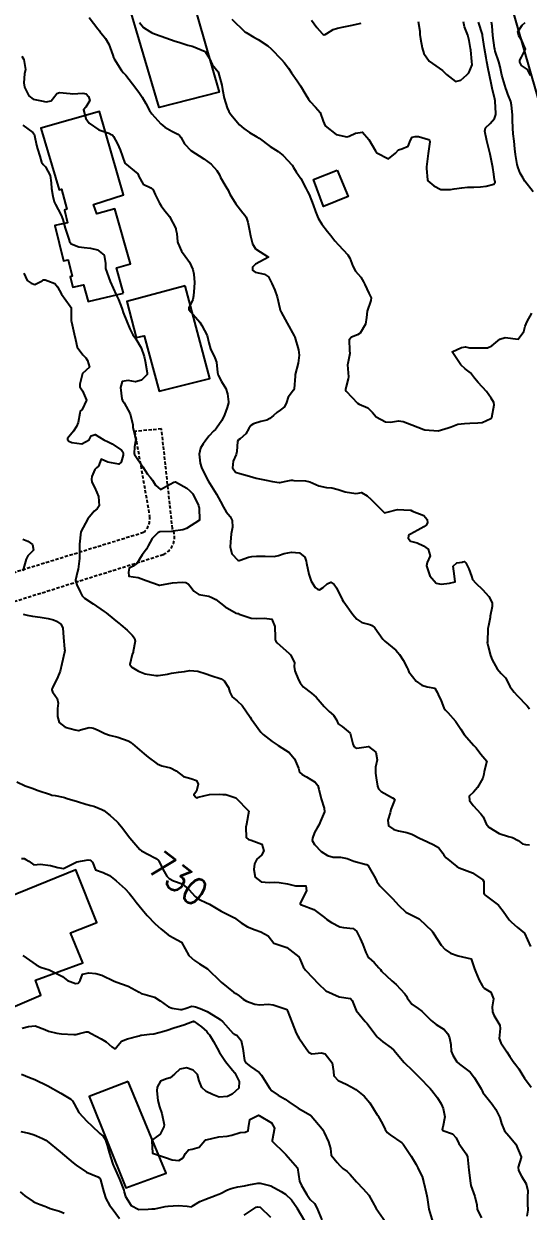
# Model space of a CAD drawing. Header units: metres. Extents: x 292545 to 299085, y 7450245 to 7463078.
# Drawn here: x 298675.3 to 298751.9, y 7450496.4 to 7450676.4 of the extents above; entities that cross this region are included whole.
import ezdxf
from ezdxf.enums import TextEntityAlignment as Align

# ---------------------------------------------------------------- set-up
doc = ezdxf.new("R2010")
doc.units = ezdxf.units.M
doc.linetypes.add('DASHED', pattern=[0.75, 0.5, -0.25])
for name, color, linetype in [('Cotas', 45, 'Continuous'), ('Curvas de Nivel 1m', 11, 'Continuous'), ('Curvas de Nivel 5m', 15, 'Continuous'), ('Edificações', 30, 'Continuous'), ('Linha Férrea', 20, 'Continuous'), ('Vias Secundárias', 230, 'DASHED')]:
    doc.layers.add(name, color=color, linetype=linetype)
doc.styles.add('Style-STANDARD', font='STANDARD.shx')

msp = doc.modelspace()

# ---------------------------------------------------------------- linework, layer by layer
at = {"layer": 'Curvas de Nivel 1m', "flags": 128}
for points, elevation in [([(298692.91, 7450676.62), (298693.5, 7450675.89), (298694.48, 7450675.28), (298694.73, 7450675.11), (298694.89, 7450675.01), (298695.3, 7450674.85), (298696.88, 7450674.29), (298698.31, 7450673.81), (298698.88, 7450673.62), (298699.17, 7450673.52), (298700.21, 7450673.21), (298700.87, 7450673.04), (298701.05, 7450673.01), (298702.86, 7450672.21), (298703.51, 7450671.17), (298703.91, 7450670.24), (298704.82, 7450669.15), (298705.38, 7450667.14), (298705.48, 7450666.46), (298705.71, 7450665.14), (298706.2, 7450663.69), (298706.46, 7450663.13), (298706.75, 7450662.67), (298708.06, 7450661.12), (298708.72, 7450660.54), (298709.58, 7450659.97), (298710.71, 7450659.31), (298711.05, 7450659.08), (298712.69, 7450657.85), (298713.9, 7450657.05), (298714.67, 7450656.47), (298716.04, 7450655.02), (298716.27, 7450654.64), (298716.64, 7450653.99), (298717.37, 7450653), (298718.1, 7450651.51), (298718.36, 7450650.99), (298718.6, 7450650.53), (298719.22, 7450648.98), (298719.57, 7450647.99), (298720, 7450646.98), (298720.55, 7450646.04), (298721.42, 7450644.96), (298721.92, 7450644.35), (298722.52, 7450643.55), (298723.05, 7450642.93), (298724.49, 7450641.4), (298724.8, 7450640.92), (298725.23, 7450639.67), (298725.66, 7450638.91), (298726.45, 7450638.01), (298726.89, 7450637.33), (298727.07, 7450636.89), (298727.7, 7450635.61), (298728.04, 7450634.88), (298728, 7450634.47), (298727.43, 7450632.88), (298727.33, 7450631.93), (298727.17, 7450630.89), (298726.35, 7450629.55), (298725.97, 7450629.28), (298725.05, 7450628.91), (298724.71, 7450628.54), (298724.75, 7450626.92), (298724.77, 7450626.47), (298724.48, 7450624.92), (298724.46, 7450624.75), (298724.6, 7450622.92), (298724.55, 7450622.63), (298724.26, 7450621.43), (298724.15, 7450621.02), (298724.14, 7450620.92), (298724.25, 7450620.73), (298725.97, 7450618.9), (298726.22, 7450618.78), (298727.54, 7450618.2), (298728.21, 7450617.52), (298728.79, 7450616.86), (298730.19, 7450616.09), (298730.98, 7450616.05), (298732.19, 7450616.26), (298732.86, 7450616.15), (298734.19, 7450615.63), (298736.04, 7450614.92), (298736.17, 7450614.88), (298738.17, 7450614.75), (298739.73, 7450615.19), (298740.18, 7450615.36), (298741.18, 7450615.73), (298742.19, 7450615.84), (298743.01, 7450615.88), (298744.19, 7450615.93), (298744.87, 7450615.99), (298746.2, 7450616.59), (298746.24, 7450616.62), (298746.28, 7450616.66), (298746.32, 7450616.77), (298746.68, 7450618.65), (298746.62, 7450619.05), (298746.23, 7450619.66), (298745.52, 7450620.67), (298744.26, 7450622.06), (298743.69, 7450622.69), (298743.08, 7450623.5), (298742.29, 7450624.11), (298741.62, 7450624.72), (298740.32, 7450626.73), (298741.71, 7450627.34), (298742.33, 7450627.44), (298742.96, 7450627.33), (298744.33, 7450627.29), (298745.68, 7450627.32), (298746.33, 7450627.59), (298747.52, 7450628.64), (298748.35, 7450628.86), (298750.34, 7450628.61), (298751.16, 7450629.79), (298751.38, 7450630.6), (298751.68, 7450631.29), (298752.39, 7450632.59)], 724), ([(298706.91, 7450677.13), (298708.89, 7450675.23), (298708.96, 7450675.17), (298709.05, 7450675.11), (298710.22, 7450674.42), (298710.88, 7450674.05), (298712.36, 7450673.07), (298712.87, 7450672.62), (298714.41, 7450671.04), (298714.84, 7450670.58), (298715.51, 7450669.71), (298715.96, 7450669.02), (298716.8, 7450667.8), (298717.33, 7450667), (298718.11, 7450665.66), (298718.51, 7450664.99), (298718.77, 7450664.66), (298719.59, 7450663.81), (298720.27, 7450662.97), (298720.73, 7450661.66), (298721.07, 7450660.96), (298722.71, 7450659.65), (298724.32, 7450659.31), (298724.71, 7450659.41), (298725.64, 7450659.84), (298726.71, 7450659.99), (298727.69, 7450658.88), (298728.68, 7450657.17), (298728.89, 7450656.87), (298730.66, 7450655.95), (298731.73, 7450656.83), (298732.19, 7450657.32), (298732.68, 7450657.48), (298733.62, 7450657.88), (298734, 7450658.81), (298734.26, 7450659.25), (298734.71, 7450659.37), (298735.23, 7450659.32), (298736.7, 7450658.89), (298736.88, 7450658.77), (298736.94, 7450658.53), (298736.67, 7450656.77), (298736.4, 7450654.77), (298736.4, 7450654.52), (298736.56, 7450652.78), (298736.63, 7450652.62), (298737.51, 7450651.87), (298738.61, 7450651.33), (298740.04, 7450651.31), (298740.61, 7450651.4), (298741.76, 7450651.57), (298742.62, 7450651.66), (298743.62, 7450651.69), (298744.62, 7450651.72), (298745.48, 7450651.81), (298746.62, 7450652.1), (298746.85, 7450652.44), (298746.76, 7450652.66), (298746.74, 7450652.76), (298746.64, 7450653.65), (298746.47, 7450654.66), (298746.43, 7450654.89), (298746.08, 7450656.67), (298745.89, 7450657.47), (298745.58, 7450658.67), (298745.26, 7450660.13), (298745.39, 7450660.67), (298746.08, 7450661.32), (298746.74, 7450662.05), (298746.94, 7450662.66), (298746.96, 7450662.86), (298746.86, 7450664.66), (298746.84, 7450664.73), (298746.78, 7450665), (298746.4, 7450666.66), (298746.3, 7450667.16), (298745.97, 7450668.66), (298745.78, 7450669.61), (298745.58, 7450670.67), (298745.46, 7450671.28), (298745.2, 7450672.67), (298744.93, 7450674.64), (298744.93, 7450674.68), (298744.92, 7450674.71), (298744.89, 7450674.79), (298744.29, 7450676.69)], 723), ([(298718.97, 7450676.99), (298719.77, 7450675.85), (298720.62, 7450674.96), (298720.76, 7450674.83), (298720.89, 7450674.75), (298721.06, 7450674.79), (298721.28, 7450674.96), (298722.28, 7450675.57), (298722.9, 7450675.76), (298723.87, 7450675.97), (298724.91, 7450676.19), (298726.53, 7450676.52)], 722), ([(298735.14, 7450676.8), (298735.39, 7450675.29), (298735.43, 7450674.79), (298735.5, 7450674.17), (298735.74, 7450672.79), (298736.02, 7450671.95), (298736.84, 7450670.77), (298738.83, 7450669.35), (298739.43, 7450668.74), (298740.81, 7450667.68), (298741.63, 7450667.9), (298742.55, 7450668.7), (298742.83, 7450669.01), (298743.33, 7450670.2), (298743.32, 7450670.7), (298743.14, 7450672.42), (298743.1, 7450672.7), (298742.88, 7450673.92), (298742.67, 7450674.7), (298742.18, 7450675.99), (298742.01, 7450676.71)], 722), ([(298752.61, 7450650.94), (298751.34, 7450652.6), (298751.06, 7450653.03), (298750.64, 7450653.77), (298750.3, 7450654.61), (298750.18, 7450655.09), (298749.93, 7450656.62), (298749.82, 7450657.48), (298749.7, 7450658.62), (298749.59, 7450659.74), (298749.54, 7450660.62), (298749.49, 7450661.87), (298749.44, 7450662.62), (298749.32, 7450664.07), (298749.2, 7450664.63), (298748.78, 7450665.77), (298748.55, 7450666.39), (298748.47, 7450666.63), (298748.3, 7450667.14), (298747.87, 7450668.64), (298747.57, 7450669.91), (298747.38, 7450670.64), (298746.86, 7450672.27), (298746.78, 7450672.57), (298746.77, 7450672.65), (298746.75, 7450672.77), (298746.5, 7450674.66), (298746.36, 7450676.11), (298746.26, 7450676.66)], 724), ([(298675.06, 7450671.51), (298675.34, 7450671), (298675.58, 7450669.5), (298675.46, 7450668.86), (298675.33, 7450667.5), (298675.47, 7450666.83), (298676.13, 7450665.5), (298676.77, 7450665), (298678.04, 7450664.75), (298678.76, 7450664.62), (298679.47, 7450664.75), (298680.04, 7450665.45), (298680.36, 7450665.87), (298680.78, 7450666.02), (298682.37, 7450665.84), (298682.78, 7450665.8), (298684.29, 7450665.89), (298684.78, 7450665.8), (298685.18, 7450665.39), (298685.35, 7450664.8), (298684.76, 7450663.78), (298684.42, 7450663.4), (298684.73, 7450662.09), (298685.26, 7450661.38), (298686.71, 7450660.35), (298688.23, 7450659.83), (298688.71, 7450659.62), (298688.85, 7450659.49), (298688.96, 7450659.35), (298689.58, 7450658.23), (298689.95, 7450657.33), (298690.65, 7450655.32), (298692.64, 7450653.69), (298692.76, 7450653.43), (298692.8, 7450653.3), (298693.45, 7450652.12), (298694.61, 7450651.55), (298694.95, 7450651.27), (298695.29, 7450650.57), (298695.91, 7450649.26), (298696.16, 7450648.83), (298696.57, 7450648.28), (298697.42, 7450647.24), (298698.38, 7450645.38), (298698.42, 7450645.23), (298698.53, 7450644.64), (298698.65, 7450643.37), (298698.69, 7450643.23), (298699.25, 7450641.97), (298699.82, 7450641.21), (298700.48, 7450640.32), (298700.99, 7450639.19), (298701.15, 7450638.49), (298701.23, 7450637.19), (298701.18, 7450636.44), (298701.08, 7450635.19), (298700.98, 7450634.63), (298700.39, 7450633.35), (298700.36, 7450633.2), (298700.36, 7450633.17), (298700.39, 7450633.13), (298702.03, 7450631.18), (298702.37, 7450630.72), (298703.15, 7450629.17), (298703.42, 7450628.08), (298703.68, 7450627.17), (298704.3, 7450625.8), (298704.55, 7450625.16), (298704.72, 7450623.59), (298704.82, 7450623.15), (298705.35, 7450622.23), (298705.99, 7450621.13), (298706.24, 7450620.34), (298706.41, 7450619.13), (298706.4, 7450618.95), (298706.21, 7450618.27), (298705.79, 7450617.14), (298705.37, 7450616.32), (298704.59, 7450615.15), (298704.4, 7450614.93), (298704.18, 7450614.71), (298703.41, 7450613.92), (298702.85, 7450613.17), (298702.56, 7450612.77), (298702.14, 7450612.1), (298701.92, 7450611.18), (298702.11, 7450609.82), (298702.32, 7450609.18), (298702.47, 7450608.81), (298703.32, 7450607.17), (298704.07, 7450605.96), (298704.58, 7450605.15), (298705.2, 7450604), (298705.61, 7450603.14), (298706.03, 7450602.46), (298706.63, 7450601.74), (298706.96, 7450601.13), (298707, 7450600.12), (298706.8, 7450599.13), (298706.69, 7450597.85), (298706.64, 7450597.13), (298706.9, 7450596.08), (298707.83, 7450595.11), (298707.94, 7450595.06), (298707.99, 7450595.06), (298708.14, 7450595.11), (298709.44, 7450595.6), (298709.95, 7450595.7), (298710.62, 7450595.75), (298711.95, 7450595.72), (298713.3, 7450595.69), (298713.95, 7450595.85), (298714.83, 7450596.15), (298715.96, 7450596.32), (298717.18, 7450596.23), (298717.95, 7450595.56), (298718.18, 7450594.99), (298718.23, 7450594.69), (298718.55, 7450592.98), (298718.92, 7450591.96), (298719.52, 7450590.97), (298719.89, 7450590.71), (298720.21, 7450590.64), (298720.76, 7450590.96), (298721.33, 7450591.53), (298721.9, 7450591.8), (298722.41, 7450591.45), (298722.75, 7450590.94), (298723.64, 7450589.15), (298723.76, 7450588.92), (298723.8, 7450588.86), (298723.86, 7450588.79), (298725.24, 7450586.91), (298725.84, 7450586.17), (298726.62, 7450585.68), (298727.83, 7450585.37), (298728.18, 7450585.23), (298728.57, 7450584.87), (298729.8, 7450583.15), (298730.09, 7450582.85), (298731.78, 7450581.5), (298732.09, 7450581.14), (298732.31, 7450580.82), (298732.9, 7450579.95), (298733.51, 7450578.8), (298733.57, 7450578.63), (298733.74, 7450578.2), (298734.83, 7450576.79), (298735.72, 7450576.18), (298736.53, 7450575.95), (298737.71, 7450575.71), (298738.06, 7450575.1), (298738.21, 7450574.75), (298738.65, 7450573.79), (298739.07, 7450572.74), (298739.31, 7450572.38), (298739.67, 7450572.05), (298740.84, 7450570.72), (298741.64, 7450569.5), (298742.15, 7450568.7), (298743.61, 7450567.03), (298743.94, 7450566.68), (298744.64, 7450565.72), (298745.58, 7450564.66), (298745.16, 7450563.07), (298745.12, 7450562.67), (298744.95, 7450562.07), (298744.16, 7450560.68), (298743.53, 7450559.97), (298742.88, 7450559.33), (298742.96, 7450558.7), (298743.5, 7450557.92), (298744.67, 7450556.67), (298745.01, 7450556.2), (298745.47, 7450555.15), (298745.9, 7450554.66), (298747.45, 7450553.7), (298748.85, 7450553.22), (298749.44, 7450553.09), (298750.34, 7450552.61), (298750.98, 7450552.15), (298751.43, 7450552.03), (298752.02, 7450551.99)], 726), ([(298675.18, 7450661.05), (298676.71, 7450659.95), (298676.9, 7450659.68), (298676.96, 7450659.49), (298677.26, 7450658.05), (298677.42, 7450657.48), (298677.79, 7450656.35), (298678.05, 7450655.47), (298678.3, 7450655.11), (298678.65, 7450654.76), (298679.33, 7450653.45), (298679.48, 7450652.32), (298679.53, 7450651.46), (298679.75, 7450650.3), (298679.97, 7450649.45), (298680.15, 7450649.02), (298680.57, 7450648.28), (298681, 7450647.44), (298681.24, 7450646.75), (298681.61, 7450645.43), (298682.15, 7450643.79), (298682.28, 7450643.42), (298682.51, 7450643.06), (298683.71, 7450642.61), (298684.5, 7450642.51), (298685.46, 7450642.42), (298686.5, 7450642.15), (298687.51, 7450641.36), (298687.72, 7450640.11), (298687.76, 7450639.36), (298688.44, 7450637.35), (298689.35, 7450635.34), (298689.73, 7450634.65), (298690.2, 7450633.32), (298690.24, 7450633.17), (298690.39, 7450632.69), (298690.95, 7450631.31), (298691.45, 7450630.21), (298691.89, 7450629.3), (298692.34, 7450628.67), (298693.13, 7450627.29), (298693.59, 7450626.01), (298693.75, 7450625.29), (298694.06, 7450623.5), (298694.03, 7450623.28), (298693.17, 7450622.39), (298692.26, 7450622.14), (298691.19, 7450622.38), (298690.26, 7450622.22), (298690.02, 7450621.32), (298690.23, 7450619.56), (298690.32, 7450619.32), (298690.55, 7450618.98), (298691.5, 7450617.31), (298691.87, 7450615.62), (298691.9, 7450615.3), (298692.16, 7450614.01), (298692.34, 7450613.3), (298692.31, 7450613.14), (298692.14, 7450612.33), (298692.09, 7450611.3), (298692.13, 7450611.14), (298693.39, 7450609.29), (298694.09, 7450608.16), (298694.5, 7450607.69), (298694.88, 7450607.27), (298695.3, 7450606.49), (298696.07, 7450605.86), (298696.97, 7450606.34), (298698.08, 7450606.97), (298698.33, 7450606.98), (298700.07, 7450606.06), (298700.52, 7450605.66), (298700.98, 7450605.2), (298701.83, 7450603.39), (298701.9, 7450603.18), (298701.92, 7450603.07), (298702.01, 7450601.18), (298700, 7450599.95), (298699.46, 7450599.75), (298698, 7450599.5), (298697.74, 7450599.49), (298695.99, 7450599.42), (298695.67, 7450599.25), (298694.83, 7450598.42), (298694.21, 7450597.28), (298693.96, 7450596.81), (298693.28, 7450595.95), (298692.89, 7450595.29), (298692.56, 7450594.67), (298691.93, 7450594.21), (298691.34, 7450593.89), (298691.2, 7450593.31), (298691.28, 7450592.69), (298691.91, 7450592.62), (298692.68, 7450592.52), (298693.9, 7450592.05), (298695.78, 7450591.38), (298695.89, 7450591.35), (298695.99, 7450591.36), (298697.9, 7450591.67), (298699.34, 7450591.77), (298699.9, 7450591.74), (298700.26, 7450591.56), (298700.59, 7450591.2), (298701.11, 7450590.41), (298701.88, 7450589.91), (298703.4, 7450589.65), (298703.88, 7450589.49), (298704.45, 7450589.15), (298705.86, 7450588.06), (298707.54, 7450587.11), (298707.77, 7450587.04), (298707.84, 7450587.02), (298708.01, 7450586.94), (298709.84, 7450586.35), (298710.63, 7450586.28), (298711.84, 7450586.33), (298712.94, 7450586.16), (298713.4, 7450585.05), (298713.45, 7450583.4), (298713.49, 7450583.04), (298713.57, 7450582.83), (298713.79, 7450582.59), (298715.53, 7450581.02), (298715.77, 7450580.78), (298716.39, 7450579.64), (298716.35, 7450579.01), (298716.43, 7450578.33), (298717, 7450577), (298717.25, 7450576.53), (298717.71, 7450575.94), (298718.96, 7450574.98), (298719.69, 7450574.35), (298720.9, 7450572.96), (298721.67, 7450572.18), (298722.33, 7450571.61), (298722.76, 7450570.93), (298723.01, 7450570.3), (298723.64, 7450569.92), (298724.83, 7450568.91), (298725.24, 7450567.27), (298725.38, 7450566.9), (298725.6, 7450566.71), (298725.86, 7450566.64), (298727.6, 7450566.88), (298728.75, 7450566.02), (298728.93, 7450564.86), (298728.67, 7450563.76), (298728.68, 7450562.86), (298728.79, 7450562.11), (298728.97, 7450560.86), (298729.12, 7450560.45), (298729.53, 7450560.06), (298731.26, 7450559.09), (298731.51, 7450558.96), (298731.61, 7450558.83), (298731.59, 7450558.75), (298731.51, 7450558.61), (298731.01, 7450557.31), (298730.91, 7450556.84), (298730.58, 7450555.73), (298730.65, 7450554.84), (298731.46, 7450554.32), (298732.19, 7450554.09), (298733.45, 7450553.83), (298734.22, 7450553.57), (298735.44, 7450552.96), (298735.79, 7450552.78), (298737.43, 7450552.05), (298738.26, 7450551.59), (298738.88, 7450550.74), (298739.07, 7450550.39), (298739.41, 7450550.03), (298741.01, 7450548.71), (298741.39, 7450548.47), (298741.77, 7450548.32), (298743.38, 7450547.74), (298744.99, 7450546.67), (298745.11, 7450546.41), (298745.12, 7450544.66), (298745.19, 7450544.51), (298745.34, 7450544.37), (298746.52, 7450543.46), (298747.32, 7450542.83), (298747.5, 7450542.64), (298748.04, 7450541.91), (298748.97, 7450540.62), (298749.29, 7450540.27), (298750.18, 7450539.5), (298751.27, 7450538.59), (298752.19, 7450536.58)], 727), ([(298675.33, 7450638.63), (298675.85, 7450637.5), (298676.44, 7450637.1), (298677.01, 7450636.91), (298678.13, 7450637.47), (298678.3, 7450637.62), (298678.44, 7450637.63), (298678.57, 7450637.6), (298679.01, 7450637.46), (298680.04, 7450637.05), (298680.43, 7450636.54), (298681.05, 7450635.43), (298682.39, 7450633.63), (298682.48, 7450633.5), (298682.51, 7450633.42), (298682.54, 7450633.28), (298682.54, 7450631.42), (298682.56, 7450631.23), (298682.99, 7450629.41), (298683.16, 7450628.59), (298683.46, 7450627.41), (298684.31, 7450626.27), (298684.74, 7450625.82), (298685.03, 7450625.39), (298685.31, 7450624.36), (298684.27, 7450623.4), (298683.85, 7450621.82), (298683.84, 7450621.4), (298684.24, 7450620.8), (298684.83, 7450619.39), (298684.21, 7450617.98), (298683.91, 7450617.7), (298683.83, 7450617.4), (298683.6, 7450615.99), (298683.36, 7450615.41), (298682.88, 7450614.7), (298682.16, 7450613.81), (298681.99, 7450613.58), (298681.97, 7450613.42), (298682.15, 7450613.15), (298682.61, 7450612.95), (298684.15, 7450612.77), (298685.24, 7450613.38), (298685.56, 7450613.98), (298686.17, 7450614.19), (298687.5, 7450613.36), (298688.15, 7450613.06), (298688.74, 7450612.75), (298690.14, 7450611.78), (298690.34, 7450611.53), (298690.4, 7450611.33), (298690.42, 7450611.03), (298690.11, 7450609.98), (298689.78, 7450609.66), (298688.11, 7450609.96), (298687.06, 7450610.42), (298686.68, 7450609.36), (298686.36, 7450609.12), (298686.11, 7450608.87), (298685.66, 7450607.8), (298685.6, 7450607.38), (298685.67, 7450606.97), (298686.07, 7450606.17), (298686.43, 7450605.37), (298686.65, 7450604.76), (298686.77, 7450603.36), (298686.48, 7450602.92), (298686.02, 7450602.53), (298685.04, 7450601.38), (298683.99, 7450599.4), (298683.8, 7450597.57), (298683.79, 7450597.4), (298683.78, 7450595.56), (298683.78, 7450595.4), (298683.57, 7450593.75), (298683.47, 7450593.4), (298683.21, 7450592.09), (298683.39, 7450591.41), (298683.88, 7450590.32), (298684.21, 7450589.72), (298684.54, 7450589.39), (298685.86, 7450588.5), (298687.55, 7450587.35), (298687.84, 7450587.13), (298688.98, 7450586.19), (298689.83, 7450585.55), (298689.94, 7450585.44), (298690.05, 7450585.33), (298691, 7450584.5), (298691.8, 7450583.77), (298692.14, 7450583.3), (298692.21, 7450582.87), (298691.95, 7450581.3), (298691.91, 7450581.16), (298691.77, 7450580.82), (298691.45, 7450579.3), (298691.75, 7450578.89), (298692.74, 7450578.29), (298693.73, 7450577.89), (298695.35, 7450577.64), (298695.73, 7450577.63), (298697.14, 7450577.83), (298697.73, 7450578.01), (298698.79, 7450578.17), (298699.74, 7450578.26), (298700.54, 7450578.4), (298701.74, 7450578.3), (298703, 7450577.9), (298703.73, 7450577.65), (298705.26, 7450577.14), (298705.72, 7450576.86), (298706.4, 7450575.82), (298706.58, 7450575.13), (298706.97, 7450574.39), (298707.68, 7450573.8), (298708.44, 7450573.1), (298709.66, 7450571.35), (298709.82, 7450571.09), (298710.23, 7450570.5), (298711.3, 7450569.07), (298711.63, 7450568.72), (298713.02, 7450567.65), (298713.61, 7450567.23), (298713.92, 7450567.04), (298715.59, 7450565.96), (298716.41, 7450565.01), (298716.99, 7450563.59), (298717.18, 7450563), (298717.56, 7450562.64), (298718.24, 7450562.31), (298719.54, 7450561.49), (298719.93, 7450560.97), (298720.08, 7450560.41), (298720.42, 7450558.96), (298720.92, 7450557.53), (298720.96, 7450556.96), (298720.49, 7450555.94), (298720.09, 7450554.96), (298719.85, 7450554.57), (298719.45, 7450553.86), (298719.12, 7450552.97), (298719.09, 7450552.62), (298719.43, 7450552.02), (298720.45, 7450550.96), (298721.41, 7450550.34), (298722.25, 7450550.1), (298723.4, 7450550.09), (298724.37, 7450549.89), (298725.4, 7450549.49), (298727.26, 7450549.02), (298727.39, 7450548.99), (298727.47, 7450548.95), (298727.54, 7450548.88), (298727.71, 7450548.55), (298728.67, 7450546.86), (298728.91, 7450546.41), (298729.35, 7450545.74), (298730.23, 7450544.84), (298731.33, 7450543.78), (298732.15, 7450542.82), (298733.31, 7450541.76), (298735.29, 7450540.78), (298737.27, 7450538.87), (298737.38, 7450538.76), (298737.54, 7450538.48), (298738.64, 7450536.75), (298739.24, 7450536.1), (298740.06, 7450535.56), (298741.23, 7450535.15), (298743.22, 7450534.69), (298743.69, 7450533.16), (298743.89, 7450532.68), (298744.4, 7450531.46), (298744.85, 7450530.66), (298744.98, 7450530.47), (298745.17, 7450530.27), (298746.18, 7450529.67), (298746.59, 7450528.65), (298746.36, 7450527.42), (298746.45, 7450526.65), (298746.64, 7450526.17), (298747.11, 7450525.42), (298747.54, 7450524.64), (298747.57, 7450524.16), (298747.46, 7450522.64), (298747.72, 7450521.99), (298748.61, 7450520.62), (298749.05, 7450519.88), (298749.55, 7450519.12), (298749.98, 7450518.61), (298750.44, 7450518.01), (298751.02, 7450517), (298751.27, 7450516.59), (298752.32, 7450515.25)], 728), ([(298675.19, 7450598.29), (298675.97, 7450598.01), (298676.66, 7450597.48), (298676.79, 7450596.64), (298675.95, 7450595.76), (298675.78, 7450595.49), (298675.72, 7450595.27), (298675.22, 7450593.5)], 729), ([(298675.26, 7450586.93), (298675.84, 7450586.77), (298676.66, 7450586.66), (298677.83, 7450586.5), (298679.03, 7450586.26), (298679.83, 7450586.07), (298680.28, 7450585.9), (298680.95, 7450585.43), (298681.24, 7450584.85), (298681.34, 7450583.43), (298681.52, 7450581.68), (298681.55, 7450581.42), (298681.53, 7450581.18), (298681.12, 7450579.43), (298680.85, 7450578.32), (298680.53, 7450577.44), (298679.71, 7450575.78), (298679.6, 7450575.56), (298679.59, 7450575.45), (298679.7, 7450575.18), (298680.42, 7450574.17), (298680.54, 7450573.44), (298680.48, 7450572.63), (298680.43, 7450571.44), (298680.72, 7450570.51), (298681.64, 7450569.83), (298683.11, 7450569.41), (298683.63, 7450569.31), (298683.71, 7450569.32), (298683.93, 7450569.4), (298685.24, 7450569.78), (298685.64, 7450569.73), (298685.92, 7450569.66), (298686.64, 7450569.36), (298687.63, 7450568.84), (298688.34, 7450568.62), (298689.62, 7450568.28), (298691.16, 7450567.75), (298691.61, 7450567.5), (298691.83, 7450567.3), (298693.59, 7450565.76), (298694.19, 7450565.27), (298695.57, 7450564.24), (298696.26, 7450563.94), (298697.57, 7450563.65), (298698.47, 7450563.22), (298699.55, 7450562.33), (298700.69, 7450562.05), (298701.54, 7450561.71), (298701.77, 7450561.19), (298701.52, 7450560.11), (298701.14, 7450559.57), (298701.42, 7450559.19), (298701.51, 7450559.13), (298701.58, 7450559.12), (298701.8, 7450559.19), (298703.52, 7450559.6), (298705.03, 7450559.64), (298705.52, 7450559.63), (298705.99, 7450559.61), (298707.51, 7450559.11), (298709.48, 7450557.09), (298709.1, 7450555.1), (298709.04, 7450554.68), (298709.09, 7450553.1), (298709.44, 7450552.8), (298709.84, 7450552.68), (298711.43, 7450552.07), (298711.75, 7450551.06), (298711.41, 7450550.39), (298710.69, 7450549.79), (298710.35, 7450549.08), (298710.24, 7450548.23), (298710.46, 7450547.08), (298711.36, 7450546.38), (298712.58, 7450546.27), (298713.36, 7450546.32), (298714.1, 7450546.29), (298715.35, 7450546.08), (298716.57, 7450545.78), (298717.35, 7450545.77), (298718.13, 7450545.76), (298718.22, 7450544.99), (298717.33, 7450543.26), (298717.25, 7450543.07), (298717.27, 7450543), (298717.32, 7450542.95), (298717.44, 7450542.88), (298719.31, 7450542.18), (298720.94, 7450540.95), (298721.29, 7450540.65), (298722.01, 7450540.22), (298723.28, 7450539.55), (298723.81, 7450539.45), (298725.28, 7450539.3), (298725.8, 7450538.89), (298726.38, 7450537.76), (298726.75, 7450536.88), (298727.23, 7450535.68), (298727.49, 7450535.14), (298727.7, 7450534.87), (298728.48, 7450534.12), (298729.21, 7450533.34), (298729.42, 7450533.08), (298729.61, 7450532.85), (298731.18, 7450531.38), (298731.84, 7450530.82), (298733.16, 7450529.41), (298733.38, 7450529.04), (298733.49, 7450528.8), (298734.18, 7450527.83), (298735.14, 7450527.16), (298735.71, 7450526.77), (298737.11, 7450525.37), (298737.89, 7450524.75), (298739.1, 7450523.98), (298739.67, 7450523.32), (298739.91, 7450522.73), (298740.1, 7450521.69), (298740.18, 7450520.72), (298740.43, 7450520.1), (298741.04, 7450519.09), (298741.41, 7450518.71), (298743.02, 7450517.52), (298743.72, 7450516.68), (298744.69, 7450514.97), (298744.85, 7450514.67), (298744.98, 7450514.46), (298745.75, 7450513.43), (298746.39, 7450512.65), (298746.95, 7450511.86), (298747.56, 7450510.63), (298747.8, 7450509.76), (298748.27, 7450508.63), (298748.91, 7450507.87), (298749.99, 7450506.61), (298750.78, 7450504.68), (298750.78, 7450504.6), (298750.33, 7450503.12), (298750.36, 7450502.6), (298750.83, 7450501.75), (298751.54, 7450500.59), (298751.77, 7450499.55), (298751.74, 7450498.59), (298751.74, 7450497.55), (298751.78, 7450496.58), (298751.64, 7450495.71)], 729), ([(298674.97, 7450549.93), (298675.4, 7450549.9), (298675.66, 7450549.76), (298676.1, 7450549.49), (298676.86, 7450548.95), (298677.39, 7450548.99), (298677.83, 7450549.03), (298679.39, 7450548.85), (298680.52, 7450548.56), (298681.38, 7450548.4), (298683.39, 7450549.4), (298685.09, 7450549.69), (298685.4, 7450549.64), (298685.58, 7450549.56), (298685.74, 7450549.37), (298686.22, 7450548.2), (298687.38, 7450547.78), (298688.35, 7450547.34), (298689.36, 7450546.52), (298690.71, 7450545.32), (298691.34, 7450544.67), (298691.94, 7450543.91), (298692.41, 7450543.29), (298693.31, 7450542.17), (298694.07, 7450541.27), (298695.28, 7450540.02), (298696.12, 7450539.25), (298697.26, 7450538.34), (298697.94, 7450537.91), (298699.25, 7450537.21), (298700.37, 7450535.2), (298701.22, 7450534.45), (298701.98, 7450533.95), (298703.2, 7450533.16), (298705.17, 7450531.25), (298705.29, 7450531.14), (298707.16, 7450529.67), (298707.49, 7450529.45), (298707.99, 7450529.11), (298708.63, 7450528.58), (298709.14, 7450528.27), (298710.37, 7450527.84), (298711.14, 7450527.74), (298712.39, 7450527.81), (298713.14, 7450527.73), (298713.64, 7450527.55), (298715.13, 7450527.08), (298715.22, 7450527.02), (298715.34, 7450526.81), (298716.05, 7450525.01), (298716.66, 7450523.43), (298716.89, 7450523), (298717.08, 7450522.71), (298718.27, 7450520.98), (298718.6, 7450520.52), (298719.05, 7450520.28), (298720.52, 7450520.43), (298721.05, 7450520.31), (298722.11, 7450518.94), (298722.32, 7450517.63), (298722.35, 7450516.94), (298723, 7450516.28), (298724.22, 7450515.68), (298724.99, 7450515.31), (298725.68, 7450514.89), (298726.97, 7450513.87), (298727.82, 7450512.87), (298728.94, 7450511.05), (298729.02, 7450510.93), (298729.07, 7450510.86), (298729.75, 7450509.67), (298730.14, 7450508.84), (298730.46, 7450508.39), (298730.9, 7450508.03), (298732.69, 7450506.81), (298732.89, 7450506.61), (298734.09, 7450504.8), (298734.85, 7450503.51), (298735.09, 7450503.03), (298735.22, 7450502.78), (298735.74, 7450501.68), (298736.01, 7450500.77), (298736.35, 7450499.22), (298736.47, 7450498.76), (298736.53, 7450498.5), (298736.77, 7450496.76), (298737.38, 7450494.75)], 731), ([(298675.22, 7450535.18), (298676.23, 7450534.5), (298677.21, 7450533.79), (298677.87, 7450533.46), (298679.2, 7450533.02), (298679.99, 7450532.65), (298681.19, 7450532.03), (298681.52, 7450531.76), (298681.96, 7450531.42), (298683.18, 7450530.96), (298683.58, 7450530.99), (298683.87, 7450531.39), (298684.23, 7450532.36), (298685.19, 7450532.57), (298686.28, 7450532.45), (298687.19, 7450532.24), (298689.05, 7450531.33), (298689.18, 7450531.25), (298689.31, 7450531.2), (298691.17, 7450530.57), (298692.82, 7450529.63), (298693.16, 7450529.44), (298693.77, 7450529.27), (298695.15, 7450528.87), (298696.05, 7450528.35), (298697.14, 7450527.52), (298697.31, 7450527.41), (298697.87, 7450527.23), (298699.13, 7450527), (298699.33, 7450527.01), (298699.99, 7450527.2), (298700.83, 7450527.5), (298701.14, 7450527.49), (298701.37, 7450527.42), (298702.08, 7450527.18), (298703.13, 7450526.73), (298704.08, 7450526.18), (298705.11, 7450525.49), (298705.53, 7450525.14), (298707.09, 7450523.4), (298707.25, 7450523.28), (298707.63, 7450523.11), (298708.3, 7450522.33), (298708.54, 7450521.1), (298708.82, 7450519.3), (298708.92, 7450519.09), (298708.97, 7450519.03), (298709.03, 7450518.95), (298709.72, 7450518.39), (298711.02, 7450517.47), (298711.39, 7450517.07), (298712.05, 7450516.01), (298712.67, 7450515.05), (298712.98, 7450514.68), (298713.94, 7450514.01), (298714.97, 7450513.41), (298715.55, 7450513.01), (298716.95, 7450512.06), (298718.84, 7450510.98), (298718.94, 7450510.89), (298720.59, 7450508.95), (298720.72, 7450508.76), (298720.91, 7450508.38), (298721.55, 7450506.94), (298721.85, 7450505.97), (298721.98, 7450504.94), (298722.85, 7450503.82), (298723.27, 7450503.35), (298723.73, 7450502.92), (298724.37, 7450502.44), (298724.83, 7450502), (298725.8, 7450500.89), (298726.81, 7450499.83), (298727.69, 7450498.87), (298728.77, 7450496.86), (298730.22, 7450494.84)], 732), ([(298675.09, 7450524.21), (298676.04, 7450524.43), (298677.09, 7450524.53), (298678.55, 7450523.99), (298679.09, 7450523.75), (298680.33, 7450523.44), (298681.08, 7450523.33), (298682.93, 7450523.25), (298683.08, 7450523.24), (298683.24, 7450523.24), (298683.8, 7450523.39), (298684.82, 7450523.65), (298685.09, 7450523.61), (298685.57, 7450523.38), (298687.08, 7450522.59), (298687.85, 7450522.12), (298688.72, 7450521.34), (298689.06, 7450521.1), (298689.25, 7450521.13), (298689.38, 7450521.33), (298690.18, 7450522.21), (298691.08, 7450522.55), (298692.83, 7450523.03), (298693.08, 7450523.12), (298693.21, 7450523.15), (298694.4, 7450523.27), (298695.03, 7450523.32), (298695.08, 7450523.33), (298696.59, 7450523.74), (298697.09, 7450523.9), (298698.12, 7450524.25), (298699.1, 7450524.55), (298699.6, 7450524.7), (298700.94, 7450525.19), (298701.07, 7450525.22), (298701.1, 7450525.23), (298701.2, 7450525.19), (298702.32, 7450524.4), (298703.09, 7450523.66), (298703.32, 7450523.4), (298703.49, 7450523.16), (298704.1, 7450522.18), (298704.67, 7450521.15), (298705.05, 7450520.48), (298705.96, 7450519.13), (298707.02, 7450517.81), (298707.33, 7450517.43), (298707.52, 7450517.11), (298708.03, 7450516.08), (298707.97, 7450515.11), (298706.97, 7450514.19), (298706.25, 7450513.85), (298704.97, 7450513.75), (298703.95, 7450514.13), (298702.98, 7450514.6), (298702.36, 7450515.18), (298701.96, 7450516.22), (298701.69, 7450517.18), (298701.02, 7450517.82), (298700.04, 7450518.18), (298699.02, 7450517.96), (298698.19, 7450517.22), (298697.56, 7450516.68), (298697, 7450516.51), (298696.07, 7450516.18), (298695.56, 7450515.25), (298695.53, 7450514.7), (298695.67, 7450513.25), (298695.93, 7450512.28), (298696.26, 7450511.25), (298696.62, 7450509.54), (298696.6, 7450509.24), (298696.01, 7450508.14), (298694.89, 7450507.31), (298694.83, 7450507.26), (298694.76, 7450507.13), (298694.87, 7450505.26), (298696.86, 7450504.56), (298697.86, 7450504.23), (298698.86, 7450504.12), (298699.53, 7450504.54), (298699.87, 7450505.2), (298700.34, 7450505.74), (298700.88, 7450505.85), (298701.92, 7450506.14), (298702.79, 7450507.17), (298702.83, 7450507.23), (298702.89, 7450507.25), (298703, 7450507.28), (298704.9, 7450507.72), (298706.19, 7450507.83), (298706.9, 7450507.96), (298708.15, 7450508.35), (298708.91, 7450508.45), (298709.36, 7450508.63), (298709.44, 7450509.08), (298709.65, 7450510.37), (298710.94, 7450510.98), (298711.05, 7450510.96), (298712.92, 7450509.84), (298713.35, 7450509.04), (298713.02, 7450507.17), (298713.03, 7450507.05), (298714.87, 7450505.26), (298715.1, 7450505.02), (298716.84, 7450503), (298717.18, 7450501), (298717.46, 7450500.34), (298718.26, 7450498.99), (298718.45, 7450498.65), (298718.79, 7450498.23), (298719.44, 7450497.63), (298719.81, 7450496.96), (298720.56, 7450495.13)], 733), ([(298675.01, 7450517.22), (298676.23, 7450516.71), (298677, 7450516.39), (298678.99, 7450515.45), (298680.98, 7450514.33), (298682.48, 7450513.41), (298682.74, 7450513.18), (298682.96, 7450512.72), (298683.7, 7450511.39), (298684.92, 7450510.09), (298685.66, 7450509.37), (298686.9, 7450508.22), (298687.37, 7450507.82), (298687.67, 7450507.35), (298687.99, 7450506.45), (298688.28, 7450505.34), (298688.85, 7450503.58), (298688.95, 7450503.33), (298689.06, 7450503.11), (298689.86, 7450501.32), (298690.5, 7450499.61), (298690.59, 7450499.31), (298690.79, 7450498.67), (298691.62, 7450497.3), (298692.77, 7450496.7), (298694.23, 7450496.73), (298694.77, 7450496.79), (298695.21, 7450496.82), (298696.77, 7450497.15), (298697.22, 7450497.23), (298698.77, 7450497.33), (298700.12, 7450497.2), (298700.77, 7450497.13), (298700.82, 7450497.15), (298700.88, 7450497.19), (298702.03, 7450497.93), (298702.78, 7450498.24), (298704.53, 7450498.88), (298704.79, 7450498.99), (298704.9, 7450499.03), (298705.17, 7450499.14), (298706.24, 7450499.69), (298706.8, 7450499.91), (298707.79, 7450500.13), (298708.81, 7450500.3), (298709.46, 7450500.44), (298710.82, 7450500.67), (298711.21, 7450500.68), (298712.81, 7450500.29), (298714.37, 7450499.45), (298714.8, 7450499.17), (298715.02, 7450499.02), (298715.96, 7450498.19), (298716.75, 7450497), (298716.77, 7450496.95), (298717.9, 7450494.99)], 734), ([(298674.8, 7450499.38), (298675.5, 7450498.78), (298676.78, 7450497.9), (298677.05, 7450497.75), (298677.85, 7450497.46), (298678.53, 7450497.21), (298678.77, 7450497.09), (298679.34, 7450496.87), (298680.76, 7450496.46), (298681.47, 7450496.13)], 736)]:
    msp.add_lwpolyline(points, dxfattribs=dict(at, elevation=elevation))
at = {"layer": 'Curvas de Nivel 5m', "flags": 128}
for points, elevation in [([(298685.26, 7450677.39), (298686.59, 7450675.68), (298686.82, 7450675.37), (298686.89, 7450675.26), (298687.71, 7450674.18), (298688.25, 7450673.35), (298688.85, 7450671.68), (298688.96, 7450671.34), (298689.07, 7450671.1), (298690.16, 7450669.33), (298690.49, 7450668.99), (298690.82, 7450668.66), (298691.84, 7450667.31), (298692.78, 7450666.05), (298693.3, 7450665.29), (298693.84, 7450664.36), (298694.43, 7450663.27), (298694.75, 7450662.79), (298696.15, 7450661.26), (298696.72, 7450660.77), (298697.79, 7450660.16), (298698.71, 7450659.68), (298698.98, 7450659.5), (298699.18, 7450659.22), (298699.71, 7450658.23), (298700.68, 7450657.2), (298702.66, 7450655.96), (298703.78, 7450655.17), (298704.64, 7450654.19), (298705.01, 7450653.53), (298705.2, 7450653.15), (298706, 7450651.75), (298706.37, 7450651.13), (298706.45, 7450650.98), (298706.6, 7450650.62), (298707.49, 7450649.12), (298708.57, 7450647.78), (298708.87, 7450647.41), (298709.06, 7450647.1), (298709.31, 7450646.34), (298709.6, 7450645.09), (298709.72, 7450644.29), (298710.01, 7450643.09), (298710.5, 7450642.33), (298712.48, 7450641.06), (298710.47, 7450639.97), (298710.03, 7450639.53), (298710.01, 7450639.09), (298710.46, 7450638.78), (298711.87, 7450638.49), (298712.45, 7450638.05), (298712.97, 7450637.05), (298713.41, 7450636.06), (298713.77, 7450635.05), (298714.17, 7450633.26), (298714.25, 7450633.04), (298714.39, 7450632.73), (298714.96, 7450631.61), (298715.27, 7450631.03), (298716.34, 7450629.14), (298716.4, 7450629.01), (298716.43, 7450628.92), (298716.99, 7450627), (298717.11, 7450626.2), (298716.94, 7450625), (298716.51, 7450623.26), (298716.48, 7450623.02), (298716.33, 7450621.09), (298716.31, 7450621.02), (298716.29, 7450620.98), (298716.25, 7450620.92), (298715.43, 7450619.83), (298715.2, 7450619.03), (298714.88, 7450618.37), (298714.21, 7450617.84), (298713.74, 7450617.51), (298713.2, 7450617.05), (298712.66, 7450616.59), (298712.2, 7450616.35), (298711.27, 7450616.15), (298710.19, 7450615.8), (298709.76, 7450615.52), (298709.47, 7450615.1), (298709, 7450614.27), (298708.16, 7450613.54), (298707.92, 7450613.35), (298707.78, 7450613.11), (298707.67, 7450611.58), (298707.56, 7450611.12), (298707.12, 7450610.12), (298707, 7450609.13), (298707.46, 7450608.48), (298708.09, 7450608.26), (298709.22, 7450607.97), (298710.09, 7450607.71), (298710.59, 7450607.58), (298712.08, 7450607.25), (298713.07, 7450607.05), (298714.08, 7450606.89), (298714.23, 7450606.89), (298714.89, 7450607.03), (298715.87, 7450607.23), (298716.09, 7450607.23), (298716.29, 7450607.22), (298718.08, 7450607.13), (298718.72, 7450606.98), (298720.08, 7450606.39), (298721.24, 7450606.12), (298722.07, 7450606.07), (298723, 7450605.86), (298724.07, 7450605.49), (298725.72, 7450605.25), (298726.07, 7450605.3), (298726.54, 7450605.37), (298727.41, 7450604.88), (298728.05, 7450604.32), (298729.49, 7450602.86), (298730.03, 7450602.28), (298730.47, 7450602.41), (298732.03, 7450602.83), (298733.95, 7450602.72), (298734.03, 7450602.69), (298734.29, 7450602.53), (298736.02, 7450601.92), (298736.54, 7450601.29), (298736.55, 7450600.77), (298736.36, 7450600.42), (298736, 7450600.2), (298735.12, 7450599.67), (298733.99, 7450599.07), (298733.81, 7450598.98), (298733.67, 7450598.8), (298733.62, 7450598.45), (298733.98, 7450598.02), (298735.01, 7450597.75), (298735.97, 7450597.32), (298736.69, 7450596.77), (298736.96, 7450595.76), (298736.53, 7450594.77), (298736.44, 7450594.27), (298736.91, 7450592.77), (298737.9, 7450591.66), (298738.67, 7450591.51), (298739.9, 7450591.64), (298740.77, 7450591.85), (298740.69, 7450592.72), (298740.46, 7450594.2), (298741.01, 7450594.72), (298741.84, 7450594.82), (298741.94, 7450594.85), (298742.18, 7450594.94), (298742.39, 7450594.7), (298742.82, 7450593.8), (298743.26, 7450592.69), (298743.4, 7450592.18), (298743.9, 7450591.63), (298744.89, 7450590.67), (298745.88, 7450589.61), (298746.37, 7450588.65), (298746.39, 7450588.12), (298746.1, 7450586.66), (298746.06, 7450586.43), (298745.83, 7450585.15), (298745.73, 7450584.75), (298745.71, 7450584.66), (298745.65, 7450582.81), (298745.63, 7450582.66), (298745.65, 7450582.52), (298745.79, 7450582.03), (298746.15, 7450580.66), (298746.37, 7450580.04), (298747.13, 7450578.65), (298747.74, 7450577.95), (298748.38, 7450577.28), (298748.77, 7450576.62), (298749.08, 7450575.99), (298749.71, 7450575.11), (298750.17, 7450574.61), (298751.68, 7450573.06), (298752.02, 7450572.59)], 725), ([(298752.21, 7450668.59), (298751.72, 7450669.48), (298750.84, 7450670.11), (298750.56, 7450670.61), (298750.56, 7450670.9), (298750.85, 7450671.36), (298751.44, 7450672.6), (298750.88, 7450673.91), (298750.45, 7450674.61), (298750.29, 7450675.23), (298750.91, 7450676.21), (298751.41, 7450676.6)], 725), ([(298674.3, 7450561.51), (298675.53, 7450560.93), (298676.6, 7450560.56), (298677.52, 7450560.22), (298679.37, 7450559.6), (298679.51, 7450559.56), (298679.6, 7450559.53), (298680.08, 7450559.44), (298681.29, 7450559.2), (298681.51, 7450559.14), (298681.91, 7450559.02), (298683.5, 7450558.55), (298684.75, 7450558.14), (298685.5, 7450557.96), (298685.98, 7450557.85), (298687.2, 7450557.35), (298687.49, 7450557.17), (298688.42, 7450556.4), (298689.47, 7450555.51), (298689.65, 7450555.33), (298690.34, 7450554.43), (298691.24, 7450553.31), (298691.44, 7450553.06), (298692.92, 7450551.29), (298693.21, 7450551.08), (298693.41, 7450550.97), (298694.06, 7450550.62), (298695.4, 7450549.91), (298695.76, 7450549.61), (298695.98, 7450549.25), (298696.44, 7450548.3), (298697.02, 7450547.24), (298697.37, 7450546.87), (298698.05, 7450546.54), (298699.36, 7450546.05), (298700.37, 7450545.2), (298701.33, 7450544.13), (298701.88, 7450543.73), (298703.13, 7450543.16), (298703.32, 7450543.07), (298703.52, 7450542.96), (298705.3, 7450541.92), (298706.88, 7450541.12), (298707.29, 7450540.89), (298708.33, 7450540.15), (298709.28, 7450539.55), (298710.41, 7450539.08), (298711.27, 7450538.81), (298712.41, 7450538.2), (298713.25, 7450537.05), (298715.24, 7450536.44), (298717.07, 7450535), (298717.22, 7450534.71), (298717.71, 7450533.49), (298718.05, 7450532.99), (298719.19, 7450531.82), (298719.99, 7450530.96), (298721.16, 7450529.84), (298723.15, 7450528.93), (298724.91, 7450528.67), (298725.15, 7450528.39), (298725.75, 7450526.89), (298727.11, 7450525.22), (298727.41, 7450524.88), (298728.45, 7450523.51), (298728.93, 7450522.86), (298729.08, 7450522.7), (298729.8, 7450522.12), (298731.06, 7450521.2), (298731.48, 7450520.83), (298733.03, 7450518.97), (298733.11, 7450518.88), (298733.17, 7450518.81), (298734.14, 7450517.91), (298735.02, 7450517.09), (298735.3, 7450516.78), (298736.99, 7450515.02), (298737.22, 7450514.76), (298738.11, 7450513.61), (298738.64, 7450512.74), (298738.95, 7450512.01), (298739.18, 7450510.74), (298738.92, 7450509.18), (298738.81, 7450508.84), (298738.84, 7450508.74), (298738.91, 7450508.69), (298740.38, 7450508.19), (298740.9, 7450507.57), (298741.32, 7450506.71), (298742.44, 7450505.12), (298742.63, 7450504.69), (298742.84, 7450502.69), (298743.08, 7450500.69), (298743.16, 7450500.34), (298743.76, 7450498.68), (298744.05, 7450497.41), (298744.12, 7450496.68), (298744.75, 7450495.43)], 730), ([(298674.9, 7450508.54), (298676.13, 7450508.26), (298676.9, 7450508.03), (298677.29, 7450507.87), (298678.18, 7450507.46), (298678.66, 7450507.22), (298678.89, 7450507.05), (298680.87, 7450505.43), (298682.85, 7450503.78), (298683.3, 7450503.4), (298684.83, 7450502.34), (298686.55, 7450501.63), (298686.82, 7450501.51), (298686.89, 7450501.42), (298686.92, 7450501.36), (298686.97, 7450501.21), (298687.5, 7450499.35), (298687.81, 7450498.37), (298688.32, 7450497.34), (298688.53, 7450497.09), (298688.77, 7450496.86), (298689.84, 7450495.32)], 735), ([(298708.76, 7450495.82), (298710.6, 7450497.07), (298710.77, 7450497.12), (298711.18, 7450497.07), (298712.76, 7450495.54)], 735)]:
    msp.add_lwpolyline(points, dxfattribs=dict(at, elevation=elevation))
at = {"layer": 'Edificações'}
for points in [[(298697.54, 7450691.91), (298704.95, 7450666.09), (298695.87, 7450663.76), (298688.34, 7450689.25)], [(298690.45, 7450635.58), (298689.38, 7450639.44), (298691.51, 7450640.02), (298689.16, 7450648.4), (298686.44, 7450647.62), (298685.93, 7450649.02), (298690.48, 7450650.52), (298686.85, 7450663.12), (298677.95, 7450660.63), (298680.71, 7450651.27), (298681.05, 7450651.36), (298681.88, 7450648.31), (298681.52, 7450648.19), (298681.98, 7450646.27), (298680.07, 7450645.83), (298681.35, 7450640.5), (298682.09, 7450640.63), (298682.67, 7450638.17), (298682.38, 7450638.05), (298682.76, 7450636.49), (298684.4, 7450636.88), (298685.11, 7450634.32)], [(298722.85, 7450654.23), (298724.52, 7450650.26), (298720.81, 7450648.71), (298719.29, 7450652.83)], [(298699.8, 7450636.7), (298690.96, 7450634.31), (298692.4, 7450628.87), (298693.59, 7450629.14), (298695.86, 7450620.76), (298703.57, 7450622.65)], [(298672.24, 7450526.77), (298677.91, 7450529.2), (298677.14, 7450531.44), (298684.29, 7450534.1), (298682.44, 7450538.63), (298686.4, 7450540.23), (298683.24, 7450548.17), (298672.9, 7450544.02), (298668.18, 7450554.95), (298665.74, 7450553.96), (298664.52, 7450556.86), (298660.73, 7450555.44), (298665.71, 7450543.39), (298663.69, 7450542.41), (298668.75, 7450529.95), (298670.61, 7450530.74)], [(298691.17, 7450516.13), (298685.24, 7450513.85), (298690.82, 7450499.97), (298696.95, 7450502.23)]]:
    msp.add_lwpolyline(points, close=True, dxfattribs=at)
at = {"layer": 'Linha Férrea', "linetype": 'Continuous'}
msp.add_lwpolyline([(298742.34, 7450703.45), (298750.12, 7450676.24), (298757.89, 7450649.2), (298765.19, 7450623.71), (298769.98, 7450606.42), (298776.49, 7450583.29), (298783.06, 7450560.25), (298788.16, 7450542.21), (298793.82, 7450521.58), (298798.12, 7450506.61), (298804.39, 7450484.42), (298809.29, 7450466.84), (298814.55, 7450448.86), (298819.56, 7450431.22), (298826.27, 7450408.65), (298831.93, 7450389.31), (298837.13, 7450370.78), (298842.09, 7450352.4), (298847.8, 7450331.82), (298852.15, 7450316.41), (298858.34, 7450294.77), (298862.97, 7450278.96), (298867.95, 7450260.09), (298870.92, 7450249.95)], dxfattribs=at)
at = {"layer": 'Vias Secundárias', "elevation": 739.78}
msp.add_lwpolyline([(298573.18, 7450560.55), (298623.34, 7450574.4), (298658.83, 7450584.11), (298696.51, 7450595.99, 0.421534), (298697.9, 7450599.91), (298696.23, 7450615.03), (298692.16, 7450614.63), (298694.41, 7450601.85, -0.262544), (298693.51, 7450599.31), (298673.65, 7450593.17), (298645.87, 7450585.69), (298630.62, 7450581.75, -0.448627), (298628.55, 7450583.14), (298626.9, 7450587.57), (298616.22, 7450620.4), (298615.87, 7450621.38), (298611.74, 7450619.86), (298621.84, 7450591.21), (298624.84, 7450582.61, -0.388009), (298623.29, 7450578.99), (298608.6, 7450574.09), (298594.16, 7450571.32), (298571.98, 7450565.18)], format="xyb", dxfattribs=at)

# ---------------------------------------------------------------- texts
at = {"layer": 'Cotas', "style": 'Style-STANDARD'}
msp.add_text('730', height=4, rotation=322.3556, dxfattribs=at).set_placement((298698.8, 7450546.87, 730), align=Align.MIDDLE_CENTER)

doc.saveas('drawing.dxf')
